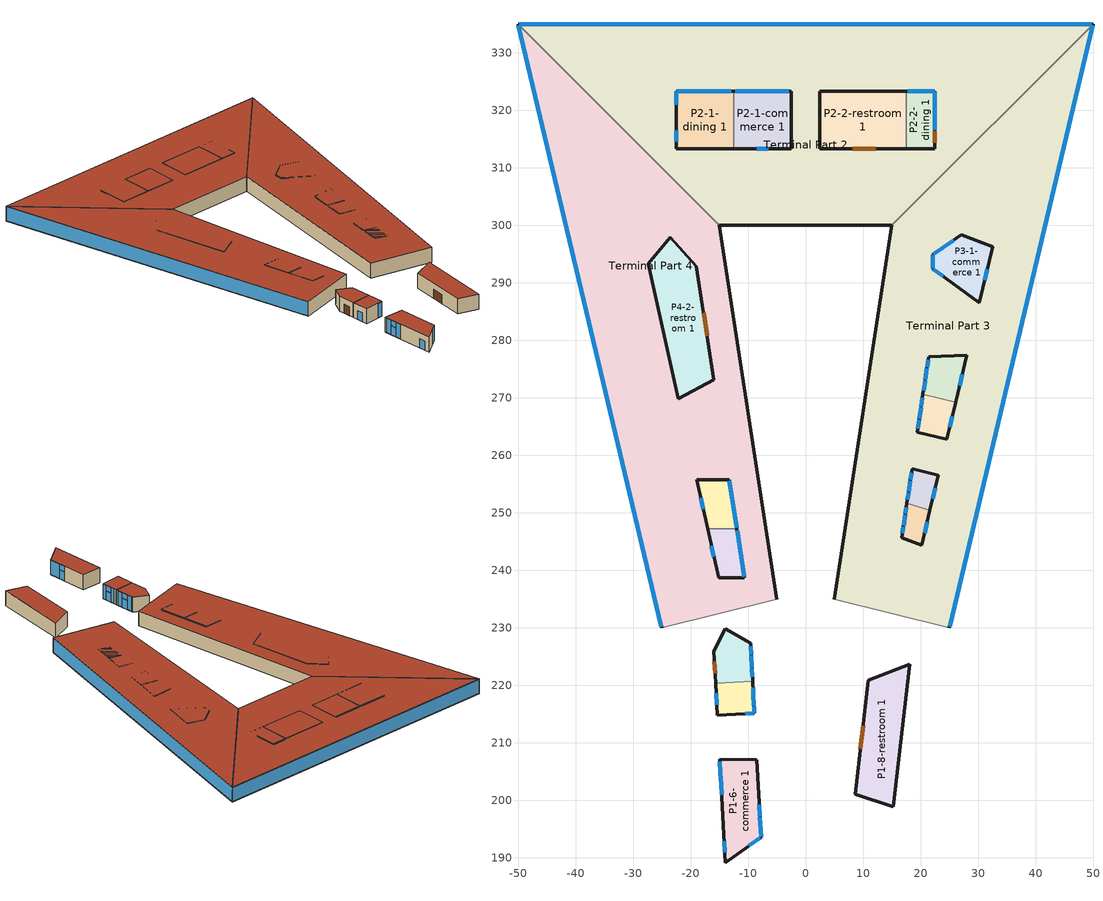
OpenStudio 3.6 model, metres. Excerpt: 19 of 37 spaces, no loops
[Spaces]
P1-6-commerce 1
 floor ground: -14.93,207.19 -8.45,207.05 -7.73,193.57 -13.96,189.13 z0
 wall outside (Interior Wall): -13.96,189.13 -7.73,193.57 -8.45,207.05 -14.93,207.19 -13.96,189.13 z0:5
 window: -14.16,192.93 -14.05,190.93 / -14.8,204.82 -14.69,202.83 / -7.93,197.25 -8.03,199.25 z0:3; -9.83,192.07 -7.83,193.5 / -14.9,206.67 -14.8,204.93 / -14.69,202.72 -14.59,200.97 z0.1:4.9; -7.93,197.25 -8.03,199.25 z3.13:4.9; -14.8,204.82 -14.69,202.83 z3.11:4.9; -7.92,197.09,4.9 -7.73,193.65,4.89 -7.73,193.65,0.09 -7.92,197.09,0.1
 roof outside: -13.96,189.13 -7.73,193.57 -8.45,207.05 -14.93,207.19 z5
P1-8-restroom 1
 floor ground: 18.17,223.7 15.3,198.86 8.64,201.04 10.93,220.91 z0
 wall outside (Interior Wall): 15.3,198.86 18.17,223.7 10.93,220.91 8.64,201.04 15.3,198.86 z0:5
 door (U 0.57 SHGC 0.49 Dbl Blue 6mm/6mm Air): 10.01,212.94 9.55,208.97 z0:3
 roof outside: 15.3,198.86 18.17,223.7 10.93,220.91 8.64,201.04 z5
P1-7-dining 1
 floor ground: -9.19,220.73 -8.89,215.16 -15.34,214.82 -15.63,220.38 z0
 wall outside (Interior Wall): -15.63,220.38 -15.34,214.82 -8.89,215.16 -9.19,220.73 z0:5
 wall to P1-7-office 1 (Interior Wall): -9.19,220.73 -15.63,220.38 z0:5
 window: -8.96,216.42 -9.07,218.42 / -15.54,218.63 -15.43,216.64 z0:3; -8.9,215.26 -8.95,216.31 / -9.07,218.53 -9.13,219.61 / -10.46,215.08 -9.01,215.16 z0.1:4.9; -8.96,216.42 -9.07,218.42 z3.11:4.9
 roof outside: -15.34,214.82 -8.89,215.16 -9.19,220.73 -15.63,220.38 z5
P1-7-office 1
 floor ground: -13.96,229.83 -9.55,227.36 -9.19,220.73 -15.63,220.38 -15.93,225.94 z0
 wall outside (Interior Wall): -9.19,220.73 -9.55,227.36 -13.96,229.83 -15.93,225.94 -15.63,220.38 z0:5
 window (U 0.57 SHGC 0.49 Dbl Blue 6mm/6mm Air): -9.32,223.12 -9.42,225.11 z0:3
 window: -9.23,221.47 -9.31,222.96 / -9.43,225.29 -9.51,226.78 z0.1:4.9; -9.32,223.12 -9.42,225.11 z3.18:4.9
 door: -15.83,224.07 -15.73,222.08 z0:3
 roof outside: -15.63,220.38 -9.19,220.73 -9.55,227.36 -13.96,229.83 -15.93,225.94 z5
Terminal Part 3
 floor ground: 50,335 25,230 5,235 15,300 z0
 wall outside: 25,230 50,335 / 15,300 5,235 z0:5
 wall to Terminal Part 1 (Air Wall): 5,235 25,230 z0:5
 wall to Terminal Part 2 (Air Wall): 50,335 15,300 z0:5
 window: 25.05,230.19 49.95,334.81 z0.2:4.8
 roof outside: 25,230 50,335 15,300 5,235 z5
P3-3-commerce 2
 floor ground: 17.64,251.65 21.65,250.47 20.2,244.39 16.75,245.64 z0
 wall outside (Interior Wall): 17.64,251.65 16.75,245.64 20.2,244.39 21.65,250.47 z0:5
 wall to P3-3-commerce 1 (Interior Wall): 21.65,250.47 17.64,251.65 z0:5
 window: 20.7,246.5 21.17,248.44 / 17.35,249.7 17.06,247.73 z0:3; 17.55,251 17.37,249.81 / 17.04,247.62 16.86,246.43 z0.1:4.9; 17.35,249.7 17.06,247.73 z3.14:4.9
 roof outside: 20.2,244.39 21.65,250.47 17.64,251.65 16.75,245.64 z5
P3-3-commerce 1
 floor ground: 18.54,257.66 23.1,256.55 21.65,250.47 17.64,251.65 z0
 wall outside (Interior Wall): 21.65,250.47 23.1,256.55 18.54,257.66 17.64,251.65 z0:5
 window: 22.12,252.45 22.59,254.4 / 18.23,255.62 17.94,253.64 z0:3; 18.44,256.99 18.25,255.75 / 17.92,253.5 17.73,252.26 z0.1:4.9; 18.23,255.62 17.94,253.64 z3.1:4.9
 roof outside: 21.65,250.47 23.1,256.55 18.54,257.66 17.64,251.65 z5
P3-2-commerce 2
 floor ground: 20.43,270.6 26.12,269.25 24.59,262.81 19.45,264.06 z0
 wall outside (Interior Wall): 20.43,270.6 19.45,264.06 24.59,262.81 26.12,269.25 z0:5
 wall to P3-2-commerce 1 (Interior Wall): 26.12,269.25 20.43,270.6 z0:5
 window: 25.08,264.88 25.54,266.82 / 20.09,268.33 19.79,266.36 z0:3; 20.35,270.05 20.11,268.51 / 19.76,266.16 19.53,264.62 z0.1:4.9; 20.09,268.33 19.79,266.36 z3.18:4.9
 roof outside: 24.59,262.81 26.12,269.25 20.43,270.6 19.45,264.06 z5
P3-2-commerce 1
 floor ground: 28.06,277.4 26.12,269.25 20.43,270.6 21.41,277.15 z0
 wall outside (Interior Wall): 26.12,269.25 28.06,277.4 21.41,277.15 20.43,270.6 z0:5
 window: 21.11,275.16 20.82,273.19 / 26.81,272.13 27.27,274.07 z0:3; 21.33,276.61 21.14,275.35 / 20.79,273.01 20.52,271.23 z0.1:4.9; 21.11,275.16 20.82,273.19 z3.2:4.9
 roof outside: 26.12,269.25 28.06,277.4 21.41,277.15 20.43,270.6 z5
P3-1-commerce 1
 floor ground: 27.08,298.33 32.56,296.31 30.25,286.58 22.13,292.43 22.13,294.93 z0
 wall outside (Interior Wall): 30.25,286.58 32.56,296.31 27.08,298.33 22.13,294.93 22.13,292.43 30.25,286.58 z0:5
 window: 31.17,290.46 31.64,292.41 z0:3; 22.13,294.83 22.13,292.52 / 22.22,292.36 23.95,291.12 / 25.74,297.41 22.19,294.96 z0.1:4.9
 roof outside: 30.25,286.58 32.56,296.31 27.08,298.33 22.13,294.93 22.13,292.43 z5
Terminal Part 4
 floor ground: -50,335 -15,300 -5,235 -25,230 z0
 wall outside: -50,335 -25,230 / -5,235 -15,300 z0:5
 wall to Terminal Part 1 (Air Wall): -25,230 -5,235 z0:5
 wall to Terminal Part 2 (Air Wall): -15,300 -50,335 z0:5
 window: -49.95,334.81 -25.05,230.19 z0.2:4.8
 roof outside: -25,230 -5,235 -15,300 -50,335 z5
P4-1-commerce 1
 floor ground: -11.94,247.23 -10.63,238.69 -15.11,238.69 -17.03,247.23 z0
 wall outside (Interior Wall): -17.03,247.23 -15.11,238.69 -10.63,238.69 -11.94,247.23 z0:5
 wall to P4-1-commerce 2 (Interior Wall): -11.94,247.23 -17.03,247.23 z0:5
 window: -16.37,244.3 -15.93,242.35 z0:3; -10.66,238.9 -11.9,247 z0.16:4.87
 roof outside: -10.63,238.69 -11.94,247.23 -17.03,247.23 -15.11,238.69 z5
P4-1-commerce 2
 floor ground: -13.25,255.76 -11.94,247.23 -17.03,247.23 -18.94,255.76 z0
 wall outside (Interior Wall): -11.94,247.23 -13.25,255.76 -18.94,255.76 -17.03,247.23 z0:5
 window: -18.23,252.59 -17.79,250.64 z0:3; -11.97,247.44 -13.22,255.58 z0.16:4.83
 roof outside: -11.94,247.23 -13.25,255.76 -18.94,255.76 -17.03,247.23 z5
P4-2-restroom 1
 floor ground: -23.49,297.9 -18.97,292.91 -15.93,273.14 -22.1,269.85 -27.38,293.33 z0
 wall outside (Interior Wall): -22.1,269.85 -15.93,273.14 -18.97,292.91 -23.49,297.9 -27.38,293.33 -22.1,269.85 z0:5
 door (U 0.57 SHGC 0.49 Dbl Blue 6mm/6mm Air): -17.11,280.81 -17.71,284.76 z0:3
 roof outside: -22.1,269.85 -15.93,273.14 -18.97,292.91 -23.49,297.9 -27.38,293.33 z5
Terminal Part 2
 floor ground: 50,335 15,300 -15,300 -50,335 z0
 wall outside: -15,300 15,300 / 50,335 -50,335 z0:5
 window: 49.8,335 -49.8,335 z0.2:4.8
 roof outside: 15,300 50,335 -50,335 -15,300 z5
P2-1-dining 1
 floor ground: -12.5,323.31 -12.5,313.31 -22.5,313.31 -22.5,323.31 z0
 wall outside (Interior Wall): -12.5,323.31 -22.5,323.31 -22.5,313.31 -12.5,313.31 z0:5
 wall to P2-1-commerce 1 (Interior Wall): -12.5,313.31 -12.5,323.31 z0:5
 window: -22.5,316.54 -22.5,314.54 z0:3; -12.93,323.31 -22.39,323.31 / -22.5,323.22 -22.5,320.93 z0.1:4.9
 roof outside: -12.5,313.31 -12.5,323.31 -22.5,323.31 -22.5,313.31 z5
P2-1-commerce 1
 floor ground: -2.5,323.32 -2.5,313.31 -12.5,313.31 -12.5,323.32 z0
 wall outside (Interior Wall): -12.5,313.31 -2.5,313.31 -2.5,323.32 -12.5,323.32 z0:5
 window: -8.52,313.31 -6.52,313.31 z0:3; -2.91,323.32 -12.2,323.32 z0.1:4.9
 roof outside: -2.5,313.31 -2.5,323.32 -12.5,323.32 -12.5,313.31 z5
P2-2-restroom 1
 floor ground: 17.5,323.31 17.5,313.31 2.5,313.31 2.5,323.31 z0
 wall outside (Interior Wall): 17.5,323.31 2.5,323.31 2.5,313.31 17.5,313.31 z0:5
 wall to P2-2-dining 1 (Interior Wall): 17.5,313.31 17.5,323.31 z0:5
 door (U 0.57 SHGC 0.49 Dbl Blue 6mm/6mm Air): 8.24,313.31 12.24,313.31 z0:3
 roof outside: 17.5,313.31 17.5,323.31 2.5,323.31 2.5,313.31 z5
P2-2-dining 1
 floor ground: 22.5,323.31 22.5,313.31 17.5,313.31 17.5,323.31 z0
 wall outside (Interior Wall): 17.5,313.31 22.5,313.31 22.5,323.31 17.5,323.31 z0:5
 window: 22.5,316.59 22.5,323.22 / 22.41,323.31 17.8,323.31 z0.1:4.9
 door: 22.5,314.41 22.5,316.41 z0:3
 roof outside: 22.5,313.31 22.5,323.31 17.5,323.31 17.5,313.31 z5
[Building]
Building 1: Space Type=189.1-2009 - Office - OpenOffice - CZ4-8; Default Construction Set=189.1-2009 - CZ5 - Office
[Site]
Beijing: Latitude {deg}=39.8; Longitude {deg}=116.47; Time Zone {hr}=8; Elevation {m}=31.3
[ClimateZones]
Climate Zone Institution Name 1=ASHRAE; Climate Zone Document Name 1=ANSI/ASHRAE Standard 169; Climate Zone Document Year 1=2006; Climate Zone Institution Name 2=CEC; Climate Zone Document Name 2=California Climate Zone Descriptions; Climate Zone Document Year 2=1995
[SizingPeriod:DesignDay] Barometric Pressure {Pa}=100950; Rain Indicator=No; Snow Indicator=No; Day of Month=21; Daylight Saving Time Indicator=No; Dry-Bulb Temperature Range Modifier Type=DefaultMultipliers
Name | Maximum Dry-Bulb Temperature {C} | Daily Dry-Bulb Temperature Range {deltaC} | Wind Speed {m/s} | Wind Direction {deg} | Sky Clearness | Month | Day Type | Humidity Condition Type | Wetbulb or DewPoint at Maximum Dry-Bulb {C} | Solar Model Indicator | ASHRAE Clear Sky Optical Depth for Beam Irradiance | ASHRAE Clear Sky Optical Depth for Diffuse Irradiance
Beijing Ann Htg 99.6% Condns DB | -10.8 | 0 | 2.2 | 340 | 0 | 1 | WinterDesignDay | Wetbulb | -10.8 | ASHRAEClearSky
Beijing Ann Hum_n 99.6% Condns DP=>MCDB | -4 | 0 | 2.2 | 340 | 0 | 1 | WinterDesignDay | Dewpoint | -30.1 | ASHRAEClearSky
Beijing Ann Htg Wind 99.6% Condns WS=>MCDB | -1.6 | 0 | 12 | 340 | 0 | 1 | WinterDesignDay | Wetbulb | -1.6 | ASHRAEClearSky
Beijing Ann Clg .4% Condns DB=>MWB | 34.9 | 8.9 | 3.4 | 180 |  | 7 | SummerDesignDay | Wetbulb | 22.2 | ASHRAETau | 0.747 | 1.448
[DefaultConstructionSet]
Name | Default Exterior Surface Constructions | Default Interior Surface Constructions | Default Ground Contact Surface Constructions | Default Exterior SubSurface Constructions | Default Interior SubSurface Constructions | Interior Partition Construction
189.1-2009 - CZ5 - Office; 189.1-2009 - CZ5 - Office 1 | Default Surface Constructions 13 | Default Surface Constructions 14 | Default Surface Constructions 15 | Default Sub Surface Constructions 9 | Default Sub Surface Constructions 10 | Interior Partition
90.1-2004 - Retail - ASHRAE 169-2013-5B | Default Surface Constructions 1288 | Default Surface Constructions 1289 | Default Surface Constructions 1290 | Default Sub Surface Constructions 859 | Default Sub Surface Constructions 860 | Typical Interior Partition
90.1-2004 - QckSrvRest - ASHRAE 169-2013-5B | Default Surface Constructions 1231 | Default Surface Constructions 1232 | Default Surface Constructions 1233 | Default Sub Surface Constructions 821 | Default Sub Surface Constructions 822 | Typical Interior Partition
90.1-2004 - LrgOffice - ASHRAE 169-2013-5B | Default Surface Constructions 775 | Default Surface Constructions 776 | Default Surface Constructions 777 | Default Sub Surface Constructions 517 | Default Sub Surface Constructions 518 | Typical Interior Partition
[DefaultSurfaceConstructions]
Name | Floor Construction | Wall Construction | Roof Ceiling Construction
Default Surface Constructions 13 | ExtSlabCarpet 4in ClimateZone 1-8 | ASHRAE 189.1-2009 ExtWall Mass ClimateZone 5 | ASHRAE 189.1-2009 ExtRoof IEAD ClimateZone 2-5
Default Surface Constructions 14 | Interior Floor | Interior Wall | Interior Ceiling
Default Surface Constructions 15 | ExtSlabCarpet 4in ClimateZone 1-8 | ExtSlabCarpet 4in ClimateZone 1-8 | ExtSlabCarpet 4in ClimateZone 1-8
Default Surface Constructions 1288 | Typical Insulated Exterior Mass Floor R-11.49 123 | Typical Insulated Exterior Mass Wall R-8.13 25 | Typical IEAD Roof R-15.87 317
Default Surface Constructions 1289; Default Surface Constructions 1232; Default Surface Constructions 776 | Typical Interior Floor | Typical Interior Wall | Typical Interior Ceiling
Default Surface Constructions 1290; Default Surface Constructions 1233; Default Surface Constructions 777 | Typical Insulated Carpeted 6in Slab Floor | Typical Insulated Basement Mass Wall
Default Surface Constructions 1231 | Typical Insulated Exterior Mass Floor R-11.49 116 | Typical Insulated Wood Framed Exterior Wall R-11.24 11 | Typical Wood Joist Attic Floor R-29.41 37
Default Surface Constructions 775 | Typical Insulated Exterior Mass Floor R-11.49 61 | Typical Insulated Exterior Mass Wall R-8.13 16 | Typical IEAD Roof R-15.87 181
[Construction]
ExtSlabCarpet 4in ClimateZone 1-8: MAT-CC05 4 HW CONCRETE, CP02 CARPET PAD
Interior Floor: F16 Acoustic tile, F05 Ceiling air space resistance, M11 100mm lightweight concrete
Interior Wall: G01a 19mm gypsum board, F04 Wall air space resistance, G01a 19mm gypsum board
Interior Ceiling: M11 100mm lightweight concrete, F05 Ceiling air space resistance, F16 Acoustic tile
Exterior Door: F08 Metal surface, I01 25mm insulation board
Interior Window: Clear 3mm
Interior Door; Interior Partition; Typical Interior Partition; Typical Interior Door: G05 25mm wood
ASHRAE 189.1-2009 ExtRoof IEAD ClimateZone 2-5: Roof Membrane, Roof Insulation [21], Metal Decking
ASHRAE 189.1-2009 ExtWindow ClimateZone 4-5: Theoretical Glass [207]
ASHRAE 189.1-2009 ExtWall Mass ClimateZone 5: 1IN Stucco, 8IN Concrete HW, Wall Insulation [40], 1/2IN Gypsum
Typical Insulated Exterior Mass Floor R-11.49 123: Typical Insulation R-8.93 123, 4 in. Normalweight Concrete Floor, Typical Carpet Pad
Typical Insulated Exterior Mass Wall R-8.13 25: 1IN Stucco 1, 8IN CONCRETE HW RefBldg, Typical Insulation R-5.74 25, 1/2IN Gypsum
Typical IEAD Roof R-15.87 317: Roof Membrane, Typical Insulation R-14.76 317, Metal Roof Surface
Typical Interior Floor: 100mm Normalweight concrete floor, CP02 CARPET PAD 1
Typical Interior Wall: G01 13mm gypsum board, G01 13mm gypsum board
Typical Interior Ceiling: CP02 CARPET PAD 1, 100mm Normalweight concrete floor
Typical Insulated Carpeted 6in Slab Floor: 6 in. Normalweight Concrete Floor, Typical Carpet Pad
Typical Insulated Basement Mass Wall: 8 in. Concrete Block Basement Wall
U 0.57 SHGC 0.49 Dbl Blue 6mm/6mm Air: BLUE 6MM, AIR 6MM, CLEAR 6MM
Typical Insulated Metal Door R-1.43 317: F08 Metal surface, Typical Insulation R-0.58 317
Typical Overhead Door R-0.86 245: Typical Insulation R-0.01 245
U 1.17 SHGC 0.49 Simple Glazing Skylight U-1.17 SHGC 0.0 91: U 1.17 SHGC 0.49 Simple Glazing U-1.17 SHGC 0.0 91
Typical Interior Window: Clear 3mm 1
Typical Insulated Exterior Mass Floor R-11.49 116: Typical Insulation R-8.93 116, 4 in. Normalweight Concrete Floor, Typical Carpet Pad
Typical Insulated Wood Framed Exterior Wall R-11.24 11: 25mm Stucco, 5/8 in. Gypsum Board, Typical Insulation R-9.06 11, 5/8 in. Gypsum Board
Typical Wood Joist Attic Floor R-29.41 37: 5/8 in. Gypsum Board, Typical Insulation R-27.78 37
Typical Insulated Metal Door R-1.43 300: F08 Metal surface, Typical Insulation R-0.58 300
Typical Overhead Door R-0.86 232: Typical Insulation R-0.01 232
U 1.17 SHGC 0.49 Simple Glazing Skylight U-1.17 SHGC 0.0 86: U 1.17 SHGC 0.49 Simple Glazing U-1.17 SHGC 0.0 86
Typical Insulated Exterior Mass Floor R-11.49 61: Typical Insulation R-8.93 61, 4 in. Normalweight Concrete Floor, Typical Carpet Pad
Typical Insulated Exterior Mass Wall R-8.13 16: 1IN Stucco 1, 8IN CONCRETE HW RefBldg, Typical Insulation R-5.74 16, 1/2IN Gypsum
Typical IEAD Roof R-15.87 181: Roof Membrane, Typical Insulation R-14.76 181, Metal Roof Surface
Typical Insulated Metal Door R-1.43 164: F08 Metal surface, Typical Insulation R-0.58 164
Typical Overhead Door R-0.86 128: Typical Insulation R-0.01 128
U 1.17 SHGC 0.49 Simple Glazing Skylight U-1.17 SHGC 0.0 46: U 1.17 SHGC 0.49 Simple Glazing U-1.17 SHGC 0.0 46
[Material] Thermal Absorptance=0.9
Name | Roughness | Thickness {m} | Conductivity {W/m-K} | Density {kg/m3} | Specific Heat {J/kg-K} | Solar Absorptance | Visible Absorptance
MAT-CC05 4 HW CONCRETE | Rough | 0.1016 | 1.311 | 2240 | 836.8 | 0.85 | 0.85
1IN Stucco | Smooth | 0.0253 | 0.6918 | 1858 | 837 | 0.92 | 0.92
8IN Concrete HW | MediumRough | 0.2033 | 1.7296 | 2243 | 837 | 0.65 | 0.65
1/2IN Gypsum | Smooth | 0.0127 | 0.16 | 784.9 | 830 | 0.4 | 0.4
Roof Membrane | VeryRough | 0.0095 | 0.16 | 1121.29 | 1460 | 0.7 | 0.7
Metal Decking | MediumSmooth | 0.0015 | 45.006 | 7680 | 418.4 | 0.6 | 0.6
F16 Acoustic tile | MediumSmooth | 0.0191 | 0.06 | 368 | 590 | 0.3 | 0.3
M11 100mm lightweight concrete | MediumRough | 0.1016 | 0.53 | 1280 | 840 | 0.5 | 0.5
G01a 19mm gypsum board | MediumSmooth | 0.019 | 0.16 | 800 | 1090 | 0.4 | 0.4
F08 Metal surface; Metal Roof Surface | Smooth | 0.0008 | 45.28 | 7824 | 500 | 0.7 | 0.7
I01 25mm insulation board | MediumRough | 0.0254 | 0.03 | 43 | 1210 | 0.6 | 0.6
G05 25mm wood | MediumSmooth | 0.0254 | 0.15 | 608 | 1630 | 0.5 | 0.5
Roof Insulation [21] | MediumRough | 0.2105 | 0.049 | 265 | 836.8 | 0.7 | 0.7
Wall Insulation [40] | MediumRough | 0.0794 | 0.0432 | 91 | 837 | 0.5 | 0.5
4 in. Normalweight Concrete Floor | MediumRough | 0.1016 | 2.31 | 2322 | 832 | 0.7 | 0.7
1IN Stucco 1 | Smooth | 0.0253 | 0.6918 | 1858 | 837 | 0.7 | 0.92
8IN CONCRETE HW RefBldg | Rough | 0.2032 | 1.311 | 2240 | 836.8 | 0.7 | 0.7
100mm Normalweight concrete floor | MediumRough | 0.1016 | 2.31045 | 2322 | 832.557 | 0.7 | 0.7
G01 13mm gypsum board | Smooth | 0.0127 | 0.160031 | 800.001 | 1090.73 | 0.7 | 0.5
6 in. Normalweight Concrete Floor | MediumRough | 0.1524 | 2.31 | 2322 | 832 | 0.7 | 0.7
8 in. Concrete Block Basement Wall | MediumRough | 0.2032 | 1.326 | 1842 | 912 | 0.7 | 0.7
25mm Stucco | Smooth | 0.0254 | 0.72 | 1856 | 840 | 0.7 | 0.7
5/8 in. Gypsum Board | MediumSmooth | 0.0159 | 0.16 | 800 | 1090 | 0.7 | 0.7
[Material:NoMass] Roughness=Smooth; Thermal Absorptance=0.9
Name | Thermal Resistance {m2-K/W} | Solar Absorptance | Visible Absorptance
CP02 CARPET PAD | 0.1 | 0.8 | 0.8
Typical Insulation R-8.93 123; Typical Insulation R-8.93 116; Typical Insulation R-8.93 61 | 1.57183 | 0.7 | 0.7
Typical Carpet Pad; CP02 CARPET PAD 1 | 0.21648 | 0.7 | 0.8
Typical Insulation R-5.74 25; Typical Insulation R-5.74 16 | 1.01115 | 0.7 | 0.7
Typical Insulation R-14.76 317; Typical Insulation R-14.76 181 | 2.59864 | 0.7 | 0.7
Typical Insulation R-0.58 317; Typical Insulation R-0.58 300; Typical Insulation R-0.58 164 | 0.101875 | 0.7 | 0.7
Typical Insulation R-0.01 245; Typical Insulation R-0.01 232; Typical Insulation R-0.01 128 | 0.001 | 0.7 | 0.7
Typical Insulation R-9.06 11 | 1.59504 | 0.7 | 0.7
Typical Insulation R-27.78 37 | 4.8919 | 0.7 | 0.7
[Material:AirGap]
Name | Thermal Resistance {m2-K/W}
F05 Ceiling air space resistance | 0.18
F04 Wall air space resistance | 0.15
[DefaultSubSurfaceConstructions]
Name | Fixed Window Construction | Operable Window Construction | Door Construction | Tubular Daylight Dome Construction | Tubular Daylight Diffuser Construction | Glass Door Construction | Overhead Door Construction | Skylight Construction
Default Sub Surface Constructions 9 | ASHRAE 189.1-2009 ExtWindow ClimateZone 4-5 | ASHRAE 189.1-2009 ExtWindow ClimateZone 4-5 | Exterior Door | Interior Window | Interior Window
Default Sub Surface Constructions 10 | Interior Window | Interior Window | Interior Door
Default Sub Surface Constructions 859 | U 0.57 SHGC 0.49 Dbl Blue 6mm/6mm Air | U 0.57 SHGC 0.49 Dbl Blue 6mm/6mm Air | Typical Insulated Metal Door R-1.43 317 | Typical Interior Window | Typical Interior Window | U 0.57 SHGC 0.49 Dbl Blue 6mm/6mm Air | Typical Overhead Door R-0.86 245 | U 1.17 SHGC 0.49 Simple Glazing Skylight U-1.17 SHGC 0.0 91
Default Sub Surface Constructions 860; Default Sub Surface Constructions 822; Default Sub Surface Constructions 518 | Typical Interior Window | Typical Interior Window | Typical Interior Door
Default Sub Surface Constructions 821 | U 0.57 SHGC 0.49 Dbl Blue 6mm/6mm Air | U 0.57 SHGC 0.49 Dbl Blue 6mm/6mm Air | Typical Insulated Metal Door R-1.43 300 | Typical Interior Window | Typical Interior Window | U 0.57 SHGC 0.49 Dbl Blue 6mm/6mm Air | Typical Overhead Door R-0.86 232 | U 1.17 SHGC 0.49 Simple Glazing Skylight U-1.17 SHGC 0.0 86
Default Sub Surface Constructions 517 | U 0.57 SHGC 0.49 Dbl Blue 6mm/6mm Air | U 0.57 SHGC 0.49 Dbl Blue 6mm/6mm Air | Typical Insulated Metal Door R-1.43 164 | Typical Interior Window | Typical Interior Window | U 0.57 SHGC 0.49 Dbl Blue 6mm/6mm Air | Typical Overhead Door R-0.86 128 | U 1.17 SHGC 0.49 Simple Glazing Skylight U-1.17 SHGC 0.0 46
[WindowMaterial:Glazing] Optical Data Type=SpectralAverage; Infrared Transmittance at Normal Incidence=0; Dirt Correction Factor for Solar and Visible Transmittance=1; Solar Diffusing=No
Name | Thickness {m} | Solar Transmittance at Normal Incidence | Front Side Solar Reflectance at Normal Incidence | Back Side Solar Reflectance at Normal Incidence | Visible Transmittance at Normal Incidence | Front Side Visible Reflectance at Normal Incidence | Back Side Visible Reflectance at Normal Incidence | Front Side Infrared Hemispherical Emissivity | Back Side Infrared Hemispherical Emissivity | Conductivity {W/m-K}
Clear 3mm | 0.003 | 0.837 | 0.075 | 0 | 0.898 | 0.081 | 0 | 0.84 | 0.84 | 0.9
Theoretical Glass [207] | 0.003 | 0.3311 | 0.6189 | 0 | 0.44 | 0.51 | 0 | 0.9 | 0.9 | 0.0133
BLUE 6MM | 0.006 | 0.48 | 0.05 | 0.05 | 0.57 | 0.06 | 0.06 | 0.84 | 0.84 | 0.9
CLEAR 6MM | 0.006 | 0.775 | 0.071 | 0.071 | 0.881 | 0.08 | 0.08 | 0.84 | 0.84 | 0.9
Clear 3mm 1 | 0.003 | 0.837 | 0.075 | 0.075 | 0.898 | 0.081 | 0.081 | 0.84 | 0.84 | 0.9
[Construction:AirBoundary]
Air Wall: 0
[WindowMaterial:Blind]
Window Material Blind 1: Slat Width {m}=0.025; Slat Separation {m}=0.01875; Front Side Slat Beam Solar Reflectance=0.5; Back Side Slat Beam Solar Reflectance=0.5; Front Side Slat Diffuse Solar Reflectance=0.5; Back Side Slat Diffuse Solar Reflectance=0.5; Slat Beam Visible Transmittance=0
[WindowMaterial:Gas]
AIR 6MM: Gas Type=Air; Thickness {m}=0.0063
[WindowMaterial:SimpleGlazingSystem] U-Factor {W/m2-K}=6.64357; Solar Heat Gain Coefficient=0.49; Visible Transmittance=0.38
U 1.17 SHGC 0.49 Simple Glazing U-1.17 SHGC 0.0 91; U 1.17 SHGC 0.49 Simple Glazing U-1.17 SHGC 0.0 86; U 1.17 SHGC 0.49 Simple Glazing U-1.17 SHGC 0.0 46
[SpaceType] Standards Building Type=Office
Name | Default Schedule Set | Design Specification Outdoor Air Object | Standards Space Type
189.1-2009 - Office - OpenOffice - CZ4-8 | 189.1-2009 - Office - OpenOffice - CZ4-8 Schedule Set | 189.1-2009 - Office - OpenOffice - CZ4-8 Ventilation | OpenOffice
189.1-2009 - Office - WholeBuilding - Lg Office - CZ4-8 | 189.1-2009 - Office - WholeBuilding - Lg Office - CZ4-8 Schedule Set | 189.1-2009 - Office - WholeBuilding - Lg Office - CZ4-8 Ventilation | WholeBuilding - Lg Office
Office Dining | Office Dining Schedule Set | Office Dining Ventilation | Dining
189.1-2009 - Office - ClosedOffice - CZ4-8 1 | 189.1-2009 - Office - ClosedOffice - CZ4-8 Schedule Set | 189.1-2009 - Office - ClosedOffice - CZ4-8 Ventilation | ClosedOffice
189.1-2009 - Office - Restroom - CZ4-8 1 | 189.1-2009 - Office - Restroom - CZ4-8 Schedule Set | 189.1-2009 - Office - Restroom - CZ4-8 Ventilation | Restroom
189.1-2009 - Office - Vending - CZ4-8 1 | 189.1-2009 - Office - Vending - CZ4-8 Schedule Set | 189.1-2009 - Office - Vending - CZ4-8 Ventilation | Vending
[DefaultScheduleSet]
Name | Number of People Schedule | People Activity Level Schedule | Lighting Schedule | Electric Equipment Schedule | Infiltration Schedule
189.1-2009 - Office - ClosedOffice - CZ4-8 Schedule Set; 189.1-2009 - Office - OpenOffice - CZ4-8 Schedule Set | Office Work Occ | Office Activity | Office Bldg Light | Office Bldg Equip | Office Infil Quarter On
189.1-2009 - Office - Restroom - CZ4-8 Schedule Set; 189.1-2009 - Office - Vending - CZ4-8 Schedule Set | Office Misc Occ | Office Activity | Office Bldg Light | Office Bldg Equip | Office Infil Quarter On
189.1-2009 - Office - WholeBuilding - Lg Office - CZ4-8 Schedule Set | Large Office Bldg Occ | Large Office Activity | Large Office Bldg Light | Large Office Bldg Equip | Large Office Infil Quarter On
Office Dining Schedule Set | OfficeLarge BLDG_OCC_SCH | OfficeMedium ACTIVITY_SCH | OfficeLarge BLDG_LIGHT_SCH | OfficeLarge BLDG_EQUIP_SCH | OfficeMedium INFIL_SCH_PNNL
[Lights:Definition] Design Level Calculation Method=Watts/Area
189.1-2009 - Office - ClosedOffice - CZ4-8 Lights Definition; 189.1-2009 - Office - OpenOffice - CZ4-8 Lights Definition: Watts per Space Floor Area {W/m2}=10.6563
189.1-2009 - Office - Restroom - CZ4-8 Lights Definition: Watts per Space Floor Area {W/m2}=8.71877
189.1-2009 - Office - Vending - CZ4-8 Lights Definition: Watts per Space Floor Area {W/m2}=4.84376
189.1-2009 - Office - WholeBuilding - Lg Office - CZ4-8 Lights Definition: Watts per Space Floor Area {W/m2}=9.68752
Office Dining Lights Definition: Watts per Space Floor Area {W/m2}=9.68752; Fraction Radiant=0.4; Fraction Visible=0.2; Return Air Fraction=0.4
[Lights]
Name | Lights Definition | Space or SpaceType | Fraction Replaceable
189.1-2009 - Office - OpenOffice - CZ4-8 Lights | 189.1-2009 - Office - OpenOffice - CZ4-8 Lights Definition | 189.1-2009 - Office - OpenOffice - CZ4-8
189.1-2009 - Office - WholeBuilding - Lg Office - CZ4-8 Lights | 189.1-2009 - Office - WholeBuilding - Lg Office - CZ4-8 Lights Definition | 189.1-2009 - Office - WholeBuilding - Lg Office - CZ4-8
Office Dining Lights | Office Dining Lights Definition | Office Dining | 1
189.1-2009 - Office - ClosedOffice - CZ4-8 Lights 1 | 189.1-2009 - Office - ClosedOffice - CZ4-8 Lights Definition | 189.1-2009 - Office - ClosedOffice - CZ4-8 1
189.1-2009 - Office - Restroom - CZ4-8 Lights 1 | 189.1-2009 - Office - Restroom - CZ4-8 Lights Definition | 189.1-2009 - Office - Restroom - CZ4-8 1
189.1-2009 - Office - Vending - CZ4-8 Lights 1 | 189.1-2009 - Office - Vending - CZ4-8 Lights Definition | 189.1-2009 - Office - Vending - CZ4-8 1
[DesignSpecification:OutdoorAir] Outdoor Air Method=Sum
Name | Outdoor Air Flow per Person {m3/s-person} | Outdoor Air Flow per Floor Area {m3/s-m2}
189.1-2009 - Office - ClosedOffice - CZ4-8 Ventilation; 189.1-2009 - Office - OpenOffice - CZ4-8 Ventilation; 189.1-2009 - Office - WholeBuilding - Lg Office - CZ4-8 Ventilation | 0.00943895
189.1-2009 - Office - Restroom - CZ4-8 Ventilation |  | 0.0048768
189.1-2009 - Office - Vending - CZ4-8 Ventilation |  | 0.000254
Office Dining Ventilation | 0.00707921
[People:Definition] Number of People Calculation Method=People/Area; Fraction Radiant=0.3
Name | People per Space Floor Area {person/m2} | Thermal Comfort Model Type 1
189.1-2009 - Office - ClosedOffice - CZ4-8 People Definition | 0.0511286
189.1-2009 - Office - OpenOffice - CZ4-8 People Definition | 0.0565105
189.1-2009 - Office - Restroom - CZ4-8 People Definition | 0.107639
189.1-2009 - Office - Vending - CZ4-8 People Definition | 0.0107639
189.1-2009 - Office - WholeBuilding - Lg Office - CZ4-8 People Definition | 0.0538196
Office Dining People Definition | 0.107639 | Fanger
[People]
Name | People Definition | Space or SpaceType | Work Efficiency Schedule | Clothing Insulation Schedule | Air Velocity Schedule | Multiplier
189.1-2009 - Office - OpenOffice - CZ4-8 People | 189.1-2009 - Office - OpenOffice - CZ4-8 People Definition | 189.1-2009 - Office - OpenOffice - CZ4-8
189.1-2009 - Office - WholeBuilding - Lg Office - CZ4-8 People | 189.1-2009 - Office - WholeBuilding - Lg Office - CZ4-8 People Definition | 189.1-2009 - Office - WholeBuilding - Lg Office - CZ4-8
Office Dining People | Office Dining People Definition | Office Dining | Work Efficiency Schedule | Clothing Schedule | Air Velocity Schedule | 1
189.1-2009 - Office - ClosedOffice - CZ4-8 People 1 | 189.1-2009 - Office - ClosedOffice - CZ4-8 People Definition | 189.1-2009 - Office - ClosedOffice - CZ4-8 1 |  |  |  | 1
189.1-2009 - Office - Restroom - CZ4-8 People 1 | 189.1-2009 - Office - Restroom - CZ4-8 People Definition | 189.1-2009 - Office - Restroom - CZ4-8 1 |  |  |  | 1
189.1-2009 - Office - Vending - CZ4-8 People 1 | 189.1-2009 - Office - Vending - CZ4-8 People Definition | 189.1-2009 - Office - Vending - CZ4-8 1 |  |  |  | 1
[SpaceInfiltration:DesignFlowRate] Design Flow Rate Calculation Method=Flow/ExteriorArea
Name | Space or SpaceType | Flow per Exterior Surface Area {m3/s-m2}
189.1-2009 - Office - OpenOffice - CZ4-8 Infiltration | 189.1-2009 - Office - OpenOffice - CZ4-8 | 0.000226568
189.1-2009 - Office - WholeBuilding - Lg Office - CZ4-8 Infiltration | 189.1-2009 - Office - WholeBuilding - Lg Office - CZ4-8 | 0.000226568
Office Dining Infiltration | Office Dining | 0.00030226
189.1-2009 - Office - ClosedOffice - CZ4-8 Infiltration 1 | 189.1-2009 - Office - ClosedOffice - CZ4-8 1 | 0.000226568
189.1-2009 - Office - Restroom - CZ4-8 Infiltration 1 | 189.1-2009 - Office - Restroom - CZ4-8 1 | 0.000226568
189.1-2009 - Office - Vending - CZ4-8 Infiltration 1 | 189.1-2009 - Office - Vending - CZ4-8 1 | 0.000226568
[ElectricEquipment:Definition] Design Level Calculation Method=Watts/Area
189.1-2009 - Office - ClosedOffice - CZ4-8 Electric Equipment Definition: Watts per Space Floor Area {W/m2}=6.8889
189.1-2009 - Office - OpenOffice - CZ4-8 Electric Equipment Definition: Watts per Space Floor Area {W/m2}=7.64238
189.1-2009 - Office - Restroom - CZ4-8 Electric Equipment Definition: Watts per Space Floor Area {W/m2}=0.753474
189.1-2009 - Office - Vending - CZ4-8 Electric Equipment Definition: Watts per Space Floor Area {W/m2}=41.4411
189.1-2009 - Office - WholeBuilding - Lg Office - CZ4-8 Electric Equipment Definition: Watts per Space Floor Area {W/m2}=5.81251
Office Dining Elec Equip Definition: Watts per Space Floor Area {W/m2}=10.7639; Fraction Latent=0; Fraction Radiant=0.5; Fraction Lost=0
[ElectricEquipment]
Name | Electric Equipment Definition | Space or SpaceType
189.1-2009 - Office - OpenOffice - CZ4-8 Electric Equipment | 189.1-2009 - Office - OpenOffice - CZ4-8 Electric Equipment Definition | 189.1-2009 - Office - OpenOffice - CZ4-8
189.1-2009 - Office - WholeBuilding - Lg Office - CZ4-8 Electric Equipment | 189.1-2009 - Office - WholeBuilding - Lg Office - CZ4-8 Electric Equipment Definition | 189.1-2009 - Office - WholeBuilding - Lg Office - CZ4-8
Office Dining Elec Equip | Office Dining Elec Equip Definition | Office Dining
189.1-2009 - Office - ClosedOffice - CZ4-8 Electric Equipment 1 | 189.1-2009 - Office - ClosedOffice - CZ4-8 Electric Equipment Definition | 189.1-2009 - Office - ClosedOffice - CZ4-8 1
189.1-2009 - Office - Restroom - CZ4-8 Electric Equipment 1 | 189.1-2009 - Office - Restroom - CZ4-8 Electric Equipment Definition | 189.1-2009 - Office - Restroom - CZ4-8 1
189.1-2009 - Office - Vending - CZ4-8 Electric Equipment 1 | 189.1-2009 - Office - Vending - CZ4-8 Electric Equipment Definition | 189.1-2009 - Office - Vending - CZ4-8 1
[ThermostatSetpoint:DualSetpoint] Heating Setpoint Temperature Schedule=Terminal HtgSetp; Cooling Setpoint Temperature Schedule=Terminal ClgSetp
Thermostat Setpoint Dual Setpoint 8; Thermostat Setpoint Dual Setpoint 10; Thermostat Setpoint Dual Setpoint 12; Thermostat Setpoint Dual Setpoint 15; Thermostat Setpoint Dual Setpoint 17; Thermostat Setpoint Dual Setpoint 19; Thermostat Setpoint Dual Setpoint 24; Thermostat Setpoint Dual Setpoint 25; Thermostat Setpoint Dual Setpoint 26; Thermostat Setpoint Dual Setpoint 27; Thermostat Setpoint Dual Setpoint 28; Thermostat Setpoint Dual Setpoint 29; Thermostat Setpoint Dual Setpoint 30; Thermostat Setpoint Dual Setpoint 31; Thermostat Setpoint Dual Setpoint 32; Thermostat Setpoint Dual Setpoint 33; Thermostat Setpoint Dual Setpoint 34
[ShadingControl]
Shading Control 1: Shading Type=InteriorBlind; Shading Device Material=Window Material Blind 1; Multiple Surface Control Type=Sequential
[BuildingStory]
Building Story 1: Nominal Z Coordinate {m}=0; Nominal Floor to Floor Height {m}=10
[Space] Building Story=Building Story 1
Name | Space Type | Default Construction Set | Thermal Zone | Default Schedule Set
P1-6-commerce 1 | 189.1-2009 - Office - Vending - CZ4-8 1 | 90.1-2004 - Retail - ASHRAE 169-2013-5B | Thermal Zone: P1-6-commerce 1
P1-8-restroom 1 | 189.1-2009 - Office - Restroom - CZ4-8 1 | 189.1-2009 - CZ5 - Office 1 | Thermal Zone: P1-8-restroom 1
P1-7-dining 1 | Office Dining | 90.1-2004 - QckSrvRest - ASHRAE 169-2013-5B | Thermal Zone: P1-7-dining 1
P1-7-office 1 | 189.1-2009 - Office - ClosedOffice - CZ4-8 1 | 189.1-2009 - CZ5 - Office 1 | Thermal Zone: P1-7-office 1
Terminal Part 3; Terminal Part 4; Terminal Part 2 | 189.1-2009 - Office - WholeBuilding - Lg Office - CZ4-8 | 90.1-2004 - LrgOffice - ASHRAE 169-2013-5B | Thermal Zone: Terminal | 189.1-2009 - Office - WholeBuilding - Lg Office - CZ4-8 Schedule Set
P3-3-commerce 2 | 189.1-2009 - Office - Vending - CZ4-8 1 | 90.1-2004 - Retail - ASHRAE 169-2013-5B | Thermal Zone: P3-3-commerce 2
P3-3-commerce 1 | 189.1-2009 - Office - Vending - CZ4-8 1 | 90.1-2004 - Retail - ASHRAE 169-2013-5B | Thermal Zone: P3-3-commerce 1
P3-2-commerce 2 | 189.1-2009 - Office - Vending - CZ4-8 1 | 90.1-2004 - Retail - ASHRAE 169-2013-5B | Thermal Zone: P3-2-commerce 2
P3-2-commerce 1 | 189.1-2009 - Office - Vending - CZ4-8 1 | 90.1-2004 - Retail - ASHRAE 169-2013-5B | Thermal Zone: P3-2-commerce 1
P3-1-commerce 1 | 189.1-2009 - Office - Vending - CZ4-8 1 | 90.1-2004 - Retail - ASHRAE 169-2013-5B | Thermal Zone: P3-1-commerce 1
P4-1-commerce 1 | 189.1-2009 - Office - Vending - CZ4-8 1 | 90.1-2004 - Retail - ASHRAE 169-2013-5B | Thermal Zone: P4-1-commerce 1
P4-1-commerce 2 | 189.1-2009 - Office - Vending - CZ4-8 1 | 90.1-2004 - Retail - ASHRAE 169-2013-5B | Thermal Zone: P4-1-commerce 2
P4-2-restroom 1 | 189.1-2009 - Office - Restroom - CZ4-8 1 | 189.1-2009 - CZ5 - Office 1 | Thermal Zone: P4-2-restroom 1
P2-1-dining 1 | Office Dining | 90.1-2004 - QckSrvRest - ASHRAE 169-2013-5B | Thermal Zone: P2-1-dining 1
P2-1-commerce 1 | 189.1-2009 - Office - Vending - CZ4-8 1 | 90.1-2004 - Retail - ASHRAE 169-2013-5B | Thermal Zone: P2-1-commerce 1
P2-2-restroom 1 | 189.1-2009 - Office - Restroom - CZ4-8 1 | 189.1-2009 - CZ5 - Office 1 | Thermal Zone: P2-2-restroom 1
P2-2-dining 1 | Office Dining | 90.1-2004 - QckSrvRest - ASHRAE 169-2013-5B | Thermal Zone: P2-2-dining 1
[ThermalZone] Use Ideal Air Loads=No
Name | Thermostat
Thermal Zone: P1-6-commerce 1 | Thermostat Setpoint Dual Setpoint 17
Thermal Zone: P1-7-dining 1 | Thermostat Setpoint Dual Setpoint 8
Thermal Zone: P1-7-office 1 | Thermostat Setpoint Dual Setpoint 10
Thermal Zone: P4-1-commerce 1 | Thermostat Setpoint Dual Setpoint 19
Thermal Zone: P4-1-commerce 2 | Thermostat Setpoint Dual Setpoint 15
Thermal Zone: P1-8-restroom 1 | Thermostat Setpoint Dual Setpoint 12
Thermal Zone: P2-1-dining 1 | Thermostat Setpoint Dual Setpoint 24
Thermal Zone: P2-1-commerce 1 | Thermostat Setpoint Dual Setpoint 25
Thermal Zone: P2-2-restroom 1 | Thermostat Setpoint Dual Setpoint 32
Thermal Zone: P2-2-dining 1 | Thermostat Setpoint Dual Setpoint 33
Thermal Zone: P3-1-commerce 1 | Thermostat Setpoint Dual Setpoint 26
Thermal Zone: P3-2-commerce 1 | Thermostat Setpoint Dual Setpoint 30
Thermal Zone: P3-2-commerce 2 | Thermostat Setpoint Dual Setpoint 29
Thermal Zone: P3-3-commerce 1 | Thermostat Setpoint Dual Setpoint 27
Thermal Zone: P3-3-commerce 2 | Thermostat Setpoint Dual Setpoint 31
Thermal Zone: P4-2-restroom 1 | Thermostat Setpoint Dual Setpoint 28
Thermal Zone: Terminal | Thermostat Setpoint Dual Setpoint 34
[Schedule:Ruleset]
Name | Default Day Schedule | Summer Design Day Schedule | Winter Design Day Schedule
Office Bldg Light | Office Bldg Light Default Schedule | Office Bldg Light Summer Design Day | Office Bldg Light Winter Design Day
Office Misc Occ | Office Bldg Occ Default Schedule 1 | Office Bldg Occ Summer Design Day 1 | Office Bldg Occ Winter Design Day 1
Office Activity | Office Activity Default Schedule | Office Activity Summer Design Day | Office Activity Winter Design Day
Office Infil Quarter On | Office Infil Quarter On Default Schedule | Office Infil Quarter On Summer Design Day | Office Infil Quarter On Winter Design Day
Office Bldg Equip | Office Bldg Equip Default Schedule | Office Bldg Equip Summer Design Day | Office Bldg Equip Winter Design Day
Office Work Occ | Office Bldg Occ Default Schedule | Office Bldg Occ Summer Design Day | Office Bldg Occ Winter Design Day
Large Office Bldg Light | Large Office Bldg Light Default Schedule | Large Office Bldg Light Summer Design Day | Large Office Bldg Light Winter Design Day
Large Office Bldg Occ | Large Office Bldg Occ Default Schedule | Large Office Bldg Occ Summer Design Day | Large Office Bldg Occ Winter Design Day
Large Office Activity | Large Office Activity Default Schedule | Large Office Activity Summer Design Day | Large Office Activity Winter Design Day
Large Office Infil Quarter On | Large Office Infil Quarter On Default Schedule | Large Office Infil Quarter On Summer Design Day | Large Office Infil Quarter On Winter Design Day
Large Office Bldg Equip | Large Office Bldg Equip Default Schedule | Large Office Bldg Equip Summer Design Day | Large Office Bldg Equip Winter Design Day
Work Efficiency Schedule | Work Efficiency Schedule Default
Clothing Schedule | Clothing Schedule Default Winter Clothes
Air Velocity Schedule | Air Velocity Schedule Default
OfficeLarge BLDG_OCC_SCH | OfficeLarge BLDG_OCC_SCH Default | OfficeLarge BLDG_OCC_SCH Summer Design Day | OfficeLarge BLDG_OCC_SCH Winter Design Day
OfficeMedium ACTIVITY_SCH | OfficeMedium ACTIVITY_SCH Default | OfficeMedium ACTIVITY_SCH Summer Design Day | OfficeMedium ACTIVITY_SCH Winter Design Day
OfficeLarge BLDG_LIGHT_SCH | OfficeLarge BLDG_LIGHT_SCH Default | OfficeLarge BLDG_LIGHT_SCH Summer Design Day | OfficeLarge BLDG_LIGHT_SCH Winter Design Day
OfficeLarge BLDG_EQUIP_SCH | OfficeLarge BLDG_EQUIP_SCH Default | OfficeLarge BLDG_EQUIP_SCH Summer Design Day | OfficeLarge BLDG_EQUIP_SCH Winter Design Day
OfficeMedium INFIL_SCH_PNNL | OfficeMedium INFIL_SCH_PNNL Default | OfficeMedium INFIL_SCH_PNNL Summer Design Day | OfficeMedium INFIL_SCH_PNNL Winter Design Day
Terminal ClgSetp | Schedule Day 1
Terminal HtgSetp | Schedule Day 2
[Schedule:Day]
Office Bldg Light Default Schedule; Large Office Bldg Light Default Schedule: 5, 0, 0.05, 7, 0, 0.1, 8, 0, 0.3, 17, 0, 0.9, 18, 0, 0.7, 20, 0, 0.5, 22, 0, 0.3, 23, 0, 0.1, 24, 0, 0.05
Office Bldg Light Summer Design Day; Office Infil Quarter On Rule 1 Day Schedule; Office Bldg Equip Summer Design Day; Large Office Bldg Light Summer Design Day; Large Office Infil Quarter On Rule 1 Day Schedule; Large Office Bldg Equip Summer Design Day; Clothing Schedule Default Winter Clothes; OfficeLarge BLDG_LIGHT_SCH Summer Design Day; OfficeLarge BLDG_EQUIP_SCH Summer Design Day; OfficeMedium INFIL_SCH_PNNL Default: 24, 0, 1
Office Bldg Light Winter Design Day; Office Bldg Occ Winter Design Day 1; Office Bldg Occ Rule 1 Day Schedule 1; Office Bldg Equip Winter Design Day; Office Bldg Occ Winter Design Day; Office Bldg Occ Rule 1 Day Schedule; Large Office Bldg Light Winter Design Day; Large Office Bldg Occ Winter Design Day; Large Office Bldg Occ Rule 1 Day Schedule; Large Office Bldg Equip Winter Design Day; Work Efficiency Schedule Default; OfficeLarge BLDG_OCC_SCH Winter Design Day; OfficeLarge BLDG_LIGHT_SCH Winter Design Day; OfficeLarge BLDG_EQUIP_SCH Winter Design Day: 24, 0, 0
Office Bldg Light Rule 1 Day Schedule; Large Office Bldg Light Rule 1 Day Schedule; OfficeLarge BLDG_LIGHT_SCH Default: 24, 0, 0.05
Office Bldg Light Rule 2 Day Schedule; Large Office Bldg Light Rule 2 Day Schedule: 6, 0, 0.05, 8, 0, 0.1, 14, 0, 0.5, 17, 0, 0.15, 24, 0, 0.05
Office Bldg Occ Default Schedule 1: 6, 0, 0, 7, 0, 0.1, 8, 0, 0.2, 20, 0, 0.4, 22, 0, 0.1, 24, 0, 0.05
Office Bldg Occ Summer Design Day 1; Office Bldg Occ Summer Design Day; Large Office Bldg Occ Summer Design Day; OfficeLarge BLDG_OCC_SCH Summer Design Day: 6, 0, 0, 22, 0, 1, 24, 0, 0.05
Office Bldg Occ Rule 2 Day Schedule 1: 6, 0, 0, 8, 0, 0.1, 14, 0, 0.25, 17, 0, 0.1, 24, 0, 0
Office Activity Default Schedule; Office Activity Summer Design Day; Office Activity Winter Design Day: 24, 0, 132
Office Infil Quarter On Default Schedule; Office Infil Quarter On Summer Design Day; Large Office Infil Quarter On Default Schedule; Large Office Infil Quarter On Summer Design Day; OfficeMedium INFIL_SCH_PNNL Summer Design Day; OfficeMedium INFIL_SCH_PNNL SmrDsn|Wkdy Day: 6, 0, 1, 22, 0, 0.25, 24, 0, 1
Office Infil Quarter On Winter Design Day; Office Infil Quarter On Rule 2 Day Schedule; Large Office Infil Quarter On Winter Design Day; Large Office Infil Quarter On Rule 2 Day Schedule; OfficeMedium INFIL_SCH_PNNL Winter Design Day; OfficeMedium INFIL_SCH_PNNL WntrDsn|Sat Day: 6, 0, 1, 18, 0, 0.25, 24, 0, 1
Office Bldg Equip Default Schedule; Large Office Bldg Equip Default Schedule: 8, 0, 0.4, 12, 0, 0.9, 13, 0, 0.8, 17, 0, 0.9, 18, 0, 0.8, 20, 0, 0.6, 22, 0, 0.5, 24, 0, 0.4
Office Bldg Equip Rule 1 Day Schedule; Large Office Bldg Equip Rule 1 Day Schedule; OfficeLarge BLDG_EQUIP_SCH Default: 24, 0, 0.3
Office Bldg Equip Rule 2 Day Schedule; Large Office Bldg Equip Rule 2 Day Schedule: 6, 0, 0.3, 8, 0, 0.4, 14, 0, 0.5, 17, 0, 0.35, 24, 0, 0.3
Office Bldg Occ Default Schedule: 6, 0, 0, 7, 0, 0.1, 8, 0, 0.2, 12, 0, 0.85, 13, 0, 0.5, 17, 0, 0.85, 18, 0, 0.7, 20, 0, 0.4, 22, 0, 0.1, 24, 0, 0.05
Office Bldg Occ Rule 2 Day Schedule: 6, 0, 0, 8, 0, 0.1, 14, 0, 0.4, 17, 0, 0.1, 24, 0, 0
Large Office Bldg Occ Default Schedule: 6, 0, 0, 7, 0, 0.1, 8, 0, 0.2, 12, 0, 0.95, 13, 0, 0.5, 17, 0, 0.95, 18, 0, 0.7, 20, 0, 0.4, 22, 0, 0.1, 24, 0, 0.05
Large Office Bldg Occ Rule 2 Day Schedule: 6, 0, 0, 8, 0, 0.1, 14, 0, 0.5, 17, 0, 0.1, 24, 0, 0
Large Office Activity Default Schedule; Large Office Activity Summer Design Day; Large Office Activity Winter Design Day; OfficeMedium ACTIVITY_SCH Default; OfficeMedium ACTIVITY_SCH Summer Design Day; OfficeMedium ACTIVITY_SCH Winter Design Day: 24, 0, 120
Clothing Schedule Summer Clothes: 24, 0, 0.5
Air Velocity Schedule Default: 24, 0, 0.2
OfficeLarge BLDG_OCC_SCH Default: 6, 0, 0, 18, 0, 0.05, 24, 0, 0
OfficeLarge BLDG_OCC_SCH Wkdy Day: 6, 0, 0, 7, 0, 0.1, 8, 0, 0.2, 12, 0, 0.95, 13, 0, 0.5, 17, 0, 0.95, 18, 0, 0.3, 22, 0, 0.1, 24, 0, 0.05
OfficeLarge BLDG_OCC_SCH Sat Day: 6, 0, 0, 8, 0, 0.1, 12, 0, 0.3, 17, 0, 0.1, 19, 0, 0.05, 24, 0, 0
OfficeLarge BLDG_LIGHT_SCH Wkdy Day: 6, 0, 0.05, 7, 0, 0.1, 8, 0, 0.3, 17, 0, 0.9, 18, 0, 0.5, 20, 0, 0.3, 22, 0, 0.2, 23, 0, 0.1, 24, 0, 0.05
OfficeLarge BLDG_LIGHT_SCH Sat Day: 6, 0, 0.05, 8, 0, 0.1, 12, 0, 0.3, 17, 0, 0.15, 24, 0, 0.05
OfficeLarge BLDG_EQUIP_SCH Wkdy Day: 8, 0, 0.4, 12, 0, 0.9, 13, 0, 0.8, 17, 0, 0.9, 18, 0, 0.5, 24, 0, 0.4
OfficeLarge BLDG_EQUIP_SCH Sat Day: 6, 0, 0.3, 8, 0, 0.4, 12, 0, 0.5, 17, 0, 0.35, 24, 0, 0.3
Schedule Day 1: 6, 0, 26.7, 22, 0, 24, 24, 0, 26.7
Schedule Day 2: 6, 0, 15.6, 22, 0, 21, 24, 0, 15.6
[Schedule:Rule] Date Specification Type=DateRange; Start Day=1
Name | Schedule Ruleset | Rule Order | Day Schedule | Apply Sunday | Apply Monday | Apply Tuesday | Apply Wednesday | Apply Thursday | Apply Friday | Apply Saturday | Start Month | End Month | End Day
Office Bldg Light Rule 1 | Office Bldg Light | 0 | Office Bldg Light Rule 1 Day Schedule | Yes | No | No | No | No | No | No | 1 | 12 | 31
Office Bldg Light Rule 2 | Office Bldg Light | 1 | Office Bldg Light Rule 2 Day Schedule | No | No | No | No | No | No | Yes | 1 | 12 | 31
Office Misc Occ Rule 1 | Office Misc Occ | 0 | Office Bldg Occ Rule 1 Day Schedule 1 | Yes | No | No | No | No | No | No | 1 | 12 | 31
Office Misc Occ Rule 2 | Office Misc Occ | 1 | Office Bldg Occ Rule 2 Day Schedule 1 | No | No | No | No | No | No | Yes | 1 | 12 | 31
Office Infil Quarter On Rule 1 | Office Infil Quarter On | 0 | Office Infil Quarter On Rule 1 Day Schedule | Yes | No | No | No | No | No | No | 1 | 12 | 31
Office Infil Quarter On Rule 2 | Office Infil Quarter On | 1 | Office Infil Quarter On Rule 2 Day Schedule | No | No | No | No | No | No | Yes | 1 | 12 | 31
Office Bldg Equip Rule 1 | Office Bldg Equip | 0 | Office Bldg Equip Rule 1 Day Schedule | Yes | No | No | No | No | No | No | 1 | 12 | 31
Office Bldg Equip Rule 2 | Office Bldg Equip | 1 | Office Bldg Equip Rule 2 Day Schedule | No | No | No | No | No | No | Yes | 1 | 12 | 31
Office Work Occ Rule 1 | Office Work Occ | 0 | Office Bldg Occ Rule 1 Day Schedule | Yes | No | No | No | No | No | No | 1 | 12 | 31
Office Work Occ Rule 2 | Office Work Occ | 1 | Office Bldg Occ Rule 2 Day Schedule | No | No | No | No | No | No | Yes | 1 | 12 | 31
Large Office Bldg Light Rule 1 | Large Office Bldg Light | 0 | Large Office Bldg Light Rule 1 Day Schedule | Yes | No | No | No | No | No | No | 1 | 12 | 31
Large Office Bldg Light Rule 2 | Large Office Bldg Light | 1 | Large Office Bldg Light Rule 2 Day Schedule | No | No | No | No | No | No | Yes | 1 | 12 | 31
Large Office Bldg Occ Rule 1 | Large Office Bldg Occ | 0 | Large Office Bldg Occ Rule 1 Day Schedule | Yes | No | No | No | No | No | No | 1 | 12 | 31
Large Office Bldg Occ Rule 2 | Large Office Bldg Occ | 1 | Large Office Bldg Occ Rule 2 Day Schedule | No | No | No | No | No | No | Yes | 1 | 12 | 31
Large Office Infil Quarter On Rule 1 | Large Office Infil Quarter On | 0 | Large Office Infil Quarter On Rule 1 Day Schedule | Yes | No | No | No | No | No | No | 1 | 12 | 31
Large Office Infil Quarter On Rule 2 | Large Office Infil Quarter On | 1 | Large Office Infil Quarter On Rule 2 Day Schedule | No | No | No | No | No | No | Yes | 1 | 12 | 31
Large Office Bldg Equip Rule 1 | Large Office Bldg Equip | 0 | Large Office Bldg Equip Rule 1 Day Schedule | Yes | No | No | No | No | No | No | 1 | 12 | 31
Large Office Bldg Equip Rule 2 | Large Office Bldg Equip | 1 | Large Office Bldg Equip Rule 2 Day Schedule | No | No | No | No | No | No | Yes | 1 | 12 | 31
Schedule Rule 1 | Clothing Schedule | 0 | Clothing Schedule Summer Clothes |  |  |  |  |  |  |  | 5 | 9 | 30
Schedule Rule 219 | OfficeLarge BLDG_OCC_SCH | 0 | OfficeLarge BLDG_OCC_SCH Wkdy Day |  | Yes | Yes | Yes | Yes | Yes |  | 1 | 12 | 31
Schedule Rule 218 | OfficeLarge BLDG_OCC_SCH | 1 | OfficeLarge BLDG_OCC_SCH Sat Day |  |  |  |  |  |  | Yes | 1 | 12 | 31
Schedule Rule 221 | OfficeLarge BLDG_LIGHT_SCH | 0 | OfficeLarge BLDG_LIGHT_SCH Wkdy Day |  | Yes | Yes | Yes | Yes | Yes |  | 1 | 12 | 31
Schedule Rule 220 | OfficeLarge BLDG_LIGHT_SCH | 1 | OfficeLarge BLDG_LIGHT_SCH Sat Day |  |  |  |  |  |  | Yes | 1 | 12 | 31
Schedule Rule 223 | OfficeLarge BLDG_EQUIP_SCH | 0 | OfficeLarge BLDG_EQUIP_SCH Wkdy Day |  | Yes | Yes | Yes | Yes | Yes |  | 1 | 12 | 31
Schedule Rule 222 | OfficeLarge BLDG_EQUIP_SCH | 1 | OfficeLarge BLDG_EQUIP_SCH Sat Day |  |  |  |  |  |  | Yes | 1 | 12 | 31
Schedule Rule 166 | OfficeMedium INFIL_SCH_PNNL | 0 | OfficeMedium INFIL_SCH_PNNL WntrDsn|Sat Day |  |  |  |  |  |  | Yes | 1 | 12 | 31
Schedule Rule 165 | OfficeMedium INFIL_SCH_PNNL | 1 | OfficeMedium INFIL_SCH_PNNL SmrDsn|Wkdy Day |  | Yes | Yes | Yes | Yes | Yes |  | 1 | 12 | 31
